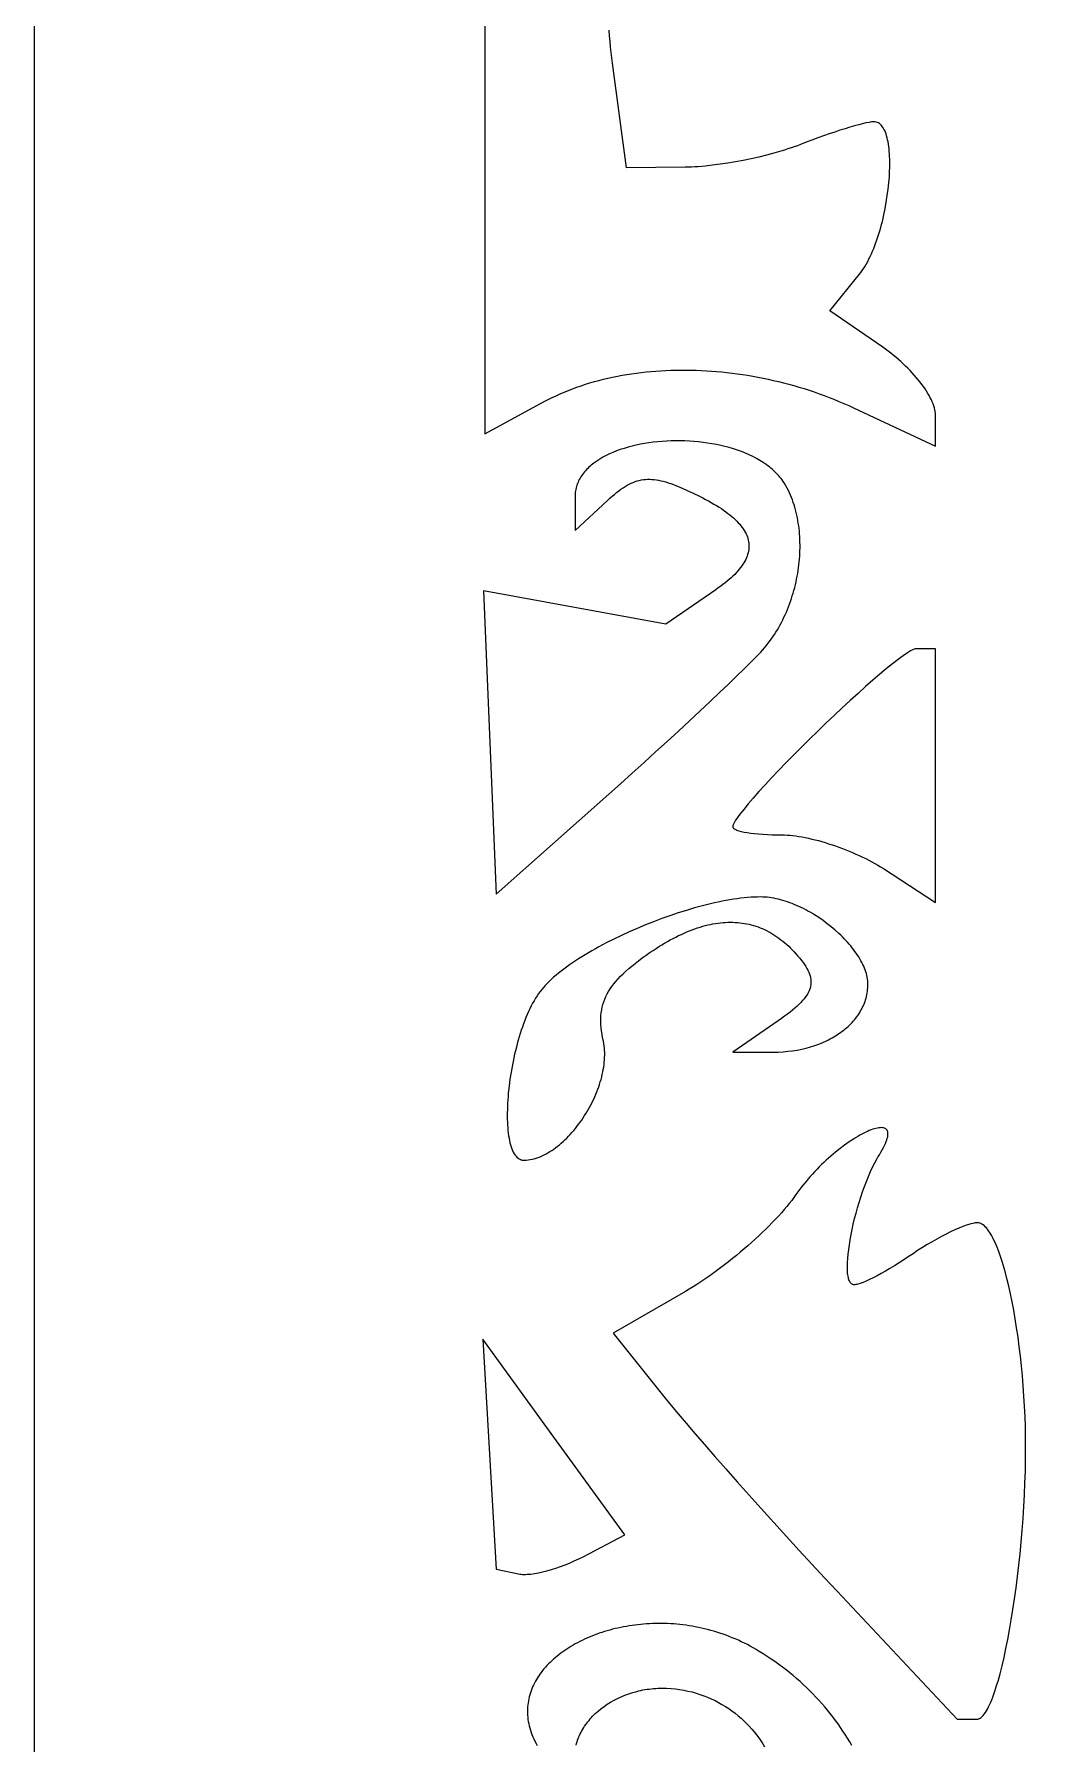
# Model space of a CAD drawing. Extents: x -500 to 500, y -999 to 1001.
# Drawn here: x -500.1 to -323.8, y -232.5 to 65.8 of the extents above; entities that cross this region are included whole.
import ezdxf

# ---------------------------------------------------------------- set-up
doc = ezdxf.new("R2010")
doc.units = 0
doc.layers.add('LAYER_1', color=18, linetype='CONTINUOUS')

msp = doc.modelspace()

# ---------------------------------------------------------------- linework, layer by layer
at = {"layer": 'LAYER_1'}
for points in [[(-0.07, -999.47), (499.93, -999.47), (497.95, 1000.53), (-500.07, 1000.53), (-500.07, -999.47)], [(-373.37, -41.99), (-373.05, -41.64), (-372.73, -41.27), (-372.42, -40.91), (-372.12, -40.53), (-371.83, -40.14), (-371.55, -39.75), (-371.27, -39.35), (-371, -38.95), (-370.74, -38.53), (-370.48, -38.12), (-370.23, -37.69), (-369.99, -37.26), (-369.76, -36.82), (-369.54, -36.38), (-369.32, -35.93), (-369.11, -35.48), (-368.91, -35.02), (-368.71, -34.56), (-368.53, -34.1), (-368.35, -33.63), (-368.18, -33.16), (-368.02, -32.68), (-367.87, -32.2), (-367.72, -31.72), (-367.58, -31.24), (-367.45, -30.75), (-367.33, -30.26), (-367.22, -29.77), (-367.12, -29.28), (-367.02, -28.78), (-366.93, -28.29), (-366.85, -27.79), (-366.78, -27.3), (-366.72, -26.8), (-366.66, -26.3), (-366.62, -25.81), (-366.58, -25.31), (-366.55, -24.82), (-366.53, -24.32), (-366.52, -23.83), (-366.52, -23.34), (-366.53, -22.85), (-366.54, -22.36), (-366.57, -21.88), (-366.6, -21.39), (-366.64, -20.91), (-366.69, -20.43), (-366.75, -19.96), (-366.82, -19.49), (-366.9, -19.02), (-366.99, -18.56), (-367.08, -18.1), (-367.19, -17.65), (-367.31, -17.2), (-367.43, -16.75), (-367.56, -16.31), (-367.71, -15.88), (-367.86, -15.45), (-368.02, -15.03), (-368.19, -14.61), (-368.37, -14.2), (-368.56, -13.8), (-368.76, -13.4), (-368.97, -13.02), (-369.13, -12.75), (-369.29, -12.48), (-369.46, -12.23), (-369.64, -11.97), (-369.83, -11.72), (-370.03, -11.48), (-370.23, -11.24), (-370.44, -11), (-370.66, -10.77), (-370.89, -10.55), (-371.13, -10.33), (-371.37, -10.11), (-371.62, -9.9), (-371.87, -9.7), (-372.13, -9.49), (-372.4, -9.3), (-372.95, -8.92), (-373.53, -8.56), (-374.13, -8.21), (-374.76, -7.89), (-375.4, -7.58), (-376.06, -7.3), (-376.74, -7.03), (-377.43, -6.78), (-378.14, -6.55), (-378.87, -6.33), (-379.61, -6.14), (-380.36, -5.96), (-381.11, -5.8), (-381.88, -5.66), (-382.66, -5.53), (-383.44, -5.42), (-384.23, -5.34), (-385.02, -5.26), (-385.81, -5.21), (-386.61, -5.17), (-387.4, -5.16), (-388.2, -5.15), (-388.99, -5.17), (-389.78, -5.2), (-390.56, -5.25), (-391.34, -5.32), (-392.11, -5.41), (-392.88, -5.51), (-393.63, -5.63), (-394.37, -5.76), (-395.1, -5.91), (-395.82, -6.08), (-396.52, -6.27), (-397.21, -6.47), (-397.88, -6.69), (-398.53, -6.92), (-399.16, -7.17), (-399.77, -7.44), (-400.35, -7.72), (-400.92, -8.02), (-401.46, -8.34), (-401.97, -8.67), (-402.46, -9.02), (-402.69, -9.2), (-402.92, -9.38), (-403.14, -9.57), (-403.35, -9.76), (-403.55, -9.96), (-403.75, -10.16), (-403.93, -10.36), (-404.11, -10.57), (-404.28, -10.78), (-404.45, -11), (-404.6, -11.22), (-404.75, -11.44), (-404.88, -11.67), (-405.01, -11.9), (-405.13, -12.13), (-405.23, -12.37), (-405.33, -12.61), (-405.42, -12.86), (-405.5, -13.11), (-405.57, -13.36), (-405.63, -13.62), (-405.68, -13.88), (-405.71, -14.15), (-405.74, -14.42), (-405.76, -14.69), (-405.76, -14.97), (-405.76, -20.8), (-400.1, -15.55), (-399.69, -15.17), (-399.29, -14.82), (-398.89, -14.49), (-398.51, -14.17), (-398.13, -13.88), (-397.76, -13.61), (-397.39, -13.36), (-397.03, -13.13), (-396.67, -12.91), (-396.31, -12.72), (-395.96, -12.55), (-395.61, -12.4), (-395.25, -12.26), (-394.9, -12.15), (-394.55, -12.05), (-394.19, -11.98), (-393.83, -11.92), (-393.47, -11.88), (-393.11, -11.86), (-392.74, -11.85), (-392.36, -11.87), (-391.98, -11.9), (-391.58, -11.95), (-391.18, -12.02), (-390.78, -12.11), (-390.36, -12.21), (-389.93, -12.33), (-389.49, -12.47), (-389.03, -12.62), (-388.57, -12.79), (-388.09, -12.98), (-387.59, -13.18), (-386.34, -13.73), (-385.15, -14.27), (-384.03, -14.81), (-383.5, -15.09), (-382.98, -15.36), (-382.48, -15.63), (-382, -15.9), (-381.53, -16.17), (-381.08, -16.44), (-380.65, -16.71), (-380.24, -16.98), (-379.84, -17.26), (-379.46, -17.53), (-379.1, -17.8), (-378.76, -18.07), (-378.43, -18.34), (-378.12, -18.61), (-377.82, -18.89), (-377.55, -19.16), (-377.29, -19.43), (-377.04, -19.71), (-376.82, -19.98), (-376.61, -20.25), (-376.42, -20.53), (-376.24, -20.8), (-376.08, -21.08), (-375.94, -21.35), (-375.82, -21.63), (-375.71, -21.9), (-375.62, -22.18), (-375.55, -22.46), (-375.49, -22.74), (-375.45, -23.01), (-375.43, -23.29), (-375.43, -23.57), (-375.44, -23.85), (-375.47, -24.13), (-375.51, -24.42), (-375.58, -24.7), (-375.66, -24.98), (-375.75, -25.26), (-375.86, -25.55), (-375.99, -25.83), (-376.14, -26.12), (-376.31, -26.41), (-376.49, -26.69), (-376.68, -26.98), (-376.9, -27.27), (-377.13, -27.56), (-377.38, -27.85), (-377.64, -28.15), (-377.92, -28.44), (-378.22, -28.73), (-378.54, -29.03), (-378.87, -29.32), (-379.22, -29.62), (-379.58, -29.92), (-379.96, -30.22), (-380.36, -30.52), (-380.78, -30.82), (-381.21, -31.12), (-389.95, -37.14), (-421.74, -31.3), (-419.52, -84.25), (-399.87, -66.78), (-397.83, -64.97), (-395.78, -63.13), (-393.73, -61.28), (-391.7, -59.43), (-389.69, -57.59), (-387.73, -55.78), (-385.82, -54.01), (-383.98, -52.3), (-382.22, -50.65), (-380.56, -49.07), (-379.01, -47.59), (-377.58, -46.21), (-376.29, -44.95), (-375.15, -43.82), (-374.17, -42.83)], [(-346.27, -41.42), (-346.35, -41.42), (-346.43, -41.44), (-346.64, -41.5), (-346.87, -41.6), (-347.15, -41.73), (-347.45, -41.91), (-347.79, -42.11), (-348.15, -42.36), (-348.55, -42.63), (-348.97, -42.93), (-349.42, -43.27), (-350.39, -44.03), (-351.45, -44.89), (-352.6, -45.85), (-353.81, -46.89), (-355.08, -48.01), (-356.41, -49.2), (-357.77, -50.45), (-359.17, -51.74), (-360.59, -53.07), (-362.02, -54.43), (-363.44, -55.81), (-364.86, -57.2), (-366.26, -58.59), (-367.64, -59.96), (-368.97, -61.32), (-370.25, -62.65), (-371.47, -63.94), (-372.63, -65.17), (-373.7, -66.35), (-374.69, -67.46), (-375.58, -68.5), (-376.35, -69.44), (-376.7, -69.88), (-377.01, -70.29), (-377.29, -70.67), (-377.54, -71.03), (-377.76, -71.35), (-377.93, -71.65), (-378.07, -71.91), (-378.18, -72.14), (-378.24, -72.34), (-378.25, -72.42), (-378.26, -72.5), (-378.25, -72.57), (-378.21, -72.64), (-378.16, -72.71), (-378.08, -72.78), (-377.99, -72.85), (-377.87, -72.91), (-377.74, -72.98), (-377.58, -73.04), (-377.22, -73.16), (-376.79, -73.28), (-376.29, -73.39), (-375.74, -73.49), (-375.13, -73.58), (-374.46, -73.66), (-373.76, -73.73), (-373.01, -73.79), (-372.22, -73.83), (-371.4, -73.87), (-370.55, -73.89), (-369.67, -73.9), (-369.22, -73.9), (-368.75, -73.93), (-368.26, -73.96), (-367.76, -74.02), (-367.24, -74.08), (-366.71, -74.16), (-366.17, -74.25), (-365.62, -74.36), (-365.06, -74.48), (-364.48, -74.61), (-363.91, -74.75), (-363.32, -74.9), (-362.73, -75.07), (-362.13, -75.24), (-361.53, -75.43), (-360.93, -75.62), (-360.33, -75.83), (-359.73, -76.04), (-359.13, -76.27), (-358.54, -76.5), (-357.94, -76.73), (-357.36, -76.98), (-356.77, -77.23), (-356.2, -77.5), (-355.63, -77.76), (-355.07, -78.04), (-354.53, -78.31), (-353.99, -78.6), (-353.47, -78.89), (-352.96, -79.18), (-352.47, -79.48), (-351.99, -79.78), (-342.9, -85.66), (-342.9, -41.42)], [(-400.82, -109.9), (-400.94, -109.28), (-401.05, -108.68), (-401.13, -108.1), (-401.2, -107.54), (-401.24, -106.99), (-401.26, -106.45), (-401.26, -105.92), (-401.23, -105.41), (-401.19, -104.91), (-401.11, -104.42), (-401.02, -103.94), (-400.9, -103.47), (-400.76, -103), (-400.59, -102.54), (-400.39, -102.09), (-400.17, -101.64), (-399.92, -101.2), (-399.65, -100.76), (-399.34, -100.32), (-399.01, -99.88), (-398.65, -99.44), (-398.26, -99), (-397.84, -98.56), (-397.39, -98.12), (-396.91, -97.67), (-396.4, -97.22), (-395.85, -96.77), (-395.28, -96.31), (-394.67, -95.84), (-394.03, -95.36), (-393.35, -94.88), (-392.64, -94.38), (-392.13, -94.04), (-391.63, -93.71), (-391.13, -93.39), (-390.63, -93.08), (-390.14, -92.78), (-389.64, -92.49), (-389.15, -92.22), (-388.67, -91.96), (-388.18, -91.71), (-387.7, -91.47), (-387.22, -91.24), (-386.75, -91.02), (-386.27, -90.82), (-385.8, -90.63), (-385.34, -90.45), (-384.87, -90.28), (-384.41, -90.12), (-383.95, -89.97), (-383.49, -89.84), (-383.04, -89.72), (-382.59, -89.61), (-382.14, -89.51), (-381.7, -89.42), (-381.26, -89.34), (-380.82, -89.28), (-380.39, -89.22), (-379.95, -89.18), (-379.53, -89.15), (-379.1, -89.13), (-378.68, -89.13), (-378.26, -89.13), (-377.84, -89.15), (-377.43, -89.18), (-377.02, -89.22), (-376.61, -89.27), (-376.21, -89.33), (-375.81, -89.41), (-375.41, -89.49), (-375.02, -89.59), (-374.63, -89.7), (-374.24, -89.82), (-373.85, -89.95), (-373.47, -90.1), (-373.1, -90.25), (-372.72, -90.42), (-372.35, -90.6), (-371.98, -90.79), (-371.62, -90.99), (-371.26, -91.21), (-370.9, -91.43), (-370.55, -91.67), (-370.2, -91.92), (-369.85, -92.18), (-369.51, -92.45), (-369.17, -92.73), (-368.83, -93.03), (-368.5, -93.33), (-368.17, -93.65), (-367.85, -93.98), (-367.52, -94.32), (-367.21, -94.68), (-366.89, -95.04), (-366.58, -95.42), (-366.27, -95.8), (-366, -96.16), (-365.76, -96.51), (-365.53, -96.85), (-365.33, -97.19), (-365.16, -97.52), (-365.01, -97.85), (-364.88, -98.17), (-364.78, -98.48), (-364.7, -98.79), (-364.65, -99.1), (-364.63, -99.41), (-364.63, -99.72), (-364.65, -100.02), (-364.7, -100.32), (-364.78, -100.63), (-364.88, -100.93), (-365.01, -101.23), (-365.17, -101.54), (-365.35, -101.85), (-365.56, -102.16), (-365.8, -102.47), (-366.07, -102.79), (-366.36, -103.11), (-366.69, -103.44), (-367.04, -103.77), (-367.42, -104.11), (-367.83, -104.46), (-368.26, -104.81), (-368.73, -105.17), (-369.23, -105.54), (-369.75, -105.92), (-370.31, -106.31), (-378.26, -111.78), (-371.19, -111.78), (-370.75, -111.78), (-370.32, -111.77), (-369.47, -111.73), (-368.63, -111.65), (-367.81, -111.55), (-367.01, -111.42), (-366.22, -111.26), (-365.44, -111.08), (-364.69, -110.87), (-363.96, -110.64), (-363.24, -110.38), (-362.55, -110.1), (-361.88, -109.8), (-361.56, -109.64), (-361.24, -109.47), (-360.93, -109.3), (-360.62, -109.12), (-360.32, -108.94), (-360.02, -108.75), (-359.73, -108.56), (-359.45, -108.37), (-359.18, -108.16), (-358.91, -107.96), (-358.65, -107.75), (-358.4, -107.53), (-358.15, -107.31), (-357.91, -107.08), (-357.68, -106.86), (-357.46, -106.62), (-357.24, -106.38), (-357.03, -106.14), (-356.83, -105.9), (-356.64, -105.65), (-356.46, -105.39), (-356.28, -105.14), (-356.11, -104.88), (-355.96, -104.61), (-355.81, -104.34), (-355.67, -104.07), (-355.53, -103.8), (-355.41, -103.52), (-355.3, -103.24), (-355.19, -102.95), (-355.1, -102.66), (-355.01, -102.37), (-354.94, -102.08), (-354.87, -101.78), (-354.81, -101.49), (-354.77, -101.18), (-354.73, -100.88), (-354.7, -100.57), (-354.69, -100.27), (-354.68, -99.95), (-354.69, -99.65), (-354.71, -99.35), (-354.75, -99.04), (-354.81, -98.73), (-354.87, -98.41), (-354.96, -98.09), (-355.05, -97.78), (-355.16, -97.46), (-355.29, -97.13), (-355.42, -96.81), (-355.57, -96.49), (-355.73, -96.16), (-355.91, -95.84), (-356.09, -95.51), (-356.29, -95.19), (-356.49, -94.87), (-356.71, -94.54), (-356.94, -94.22), (-357.18, -93.9), (-357.43, -93.58), (-357.69, -93.26), (-357.96, -92.94), (-358.23, -92.63), (-358.52, -92.31), (-358.81, -92), (-359.11, -91.7), (-359.42, -91.39), (-359.74, -91.09), (-360.39, -90.5), (-361.07, -89.93), (-361.77, -89.38), (-362.49, -88.84), (-363.24, -88.33), (-363.99, -87.85), (-364.37, -87.62), (-364.76, -87.39), (-365.15, -87.17), (-365.54, -86.96), (-365.93, -86.76), (-366.33, -86.56), (-366.72, -86.38), (-367.12, -86.2), (-367.52, -86.03), (-367.92, -85.87), (-368.32, -85.72), (-368.71, -85.58), (-369.11, -85.45), (-369.51, -85.32), (-369.9, -85.21), (-370.3, -85.11), (-370.69, -85.02), (-371.08, -84.94), (-371.47, -84.88), (-371.85, -84.82), (-372.24, -84.78), (-372.62, -84.75), (-372.99, -84.73), (-373.36, -84.72), (-373.92, -84.73), (-374.48, -84.75), (-375.06, -84.78), (-375.66, -84.83), (-376.26, -84.88), (-376.88, -84.95), (-377.5, -85.03), (-378.14, -85.13), (-378.78, -85.23), (-379.44, -85.35), (-380.1, -85.47), (-380.77, -85.61), (-381.45, -85.76), (-382.13, -85.92), (-382.82, -86.08), (-383.52, -86.26), (-384.22, -86.45), (-384.92, -86.64), (-386.34, -87.06), (-387.77, -87.51), (-389.2, -87.99), (-390.64, -88.5), (-392.07, -89.04), (-393.49, -89.61), (-394.9, -90.2), (-396.29, -90.81), (-397.66, -91.44), (-399, -92.08), (-400.31, -92.75), (-401.58, -93.42), (-402.2, -93.76), (-402.81, -94.11), (-403.41, -94.46), (-403.99, -94.81), (-404.57, -95.16), (-405.13, -95.51), (-405.68, -95.87), (-406.21, -96.22), (-406.73, -96.58), (-407.23, -96.94), (-407.71, -97.3), (-408.18, -97.65), (-408.64, -98.01), (-409.07, -98.37), (-409.49, -98.73), (-409.88, -99.08), (-410.26, -99.44), (-410.62, -99.79), (-410.95, -100.14), (-411.27, -100.5), (-411.56, -100.84), (-411.83, -101.19), (-412.11, -101.57), (-412.37, -101.97), (-412.64, -102.39), (-412.89, -102.82), (-413.15, -103.27), (-413.39, -103.74), (-413.63, -104.23), (-413.86, -104.73), (-414.09, -105.24), (-414.31, -105.76), (-414.52, -106.3), (-414.73, -106.85), (-414.93, -107.41), (-415.13, -107.98), (-415.31, -108.56), (-415.49, -109.14), (-415.67, -109.73), (-415.83, -110.33), (-415.99, -110.94), (-416.14, -111.55), (-416.29, -112.16), (-416.43, -112.78), (-416.56, -113.4), (-416.68, -114.02), (-416.9, -115.26), (-417.1, -116.49), (-417.26, -117.72), (-417.39, -118.93), (-417.44, -119.53), (-417.48, -120.12), (-417.52, -120.7), (-417.55, -121.27), (-417.56, -121.84), (-417.58, -122.39), (-417.58, -122.94), (-417.57, -123.47), (-417.56, -123.99), (-417.53, -124.5), (-417.5, -124.99), (-417.46, -125.47), (-417.4, -125.93), (-417.34, -126.38), (-417.27, -126.8), (-417.19, -127.21), (-417.11, -127.61), (-417.01, -127.98), (-416.9, -128.33), (-416.78, -128.66), (-416.66, -128.96), (-416.52, -129.25), (-416.38, -129.51), (-416.22, -129.75), (-416.05, -129.96), (-415.88, -130.14), (-415.69, -130.3), (-415.49, -130.42), (-415.39, -130.48), (-415.29, -130.52), (-415.18, -130.56), (-415.07, -130.6), (-414.96, -130.62), (-414.84, -130.64), (-414.72, -130.64), (-414.6, -130.64), (-414.26, -130.63), (-413.92, -130.59), (-413.58, -130.54), (-413.23, -130.47), (-412.89, -130.38), (-412.54, -130.28), (-412.2, -130.16), (-411.85, -130.03), (-411.51, -129.88), (-411.16, -129.72), (-410.82, -129.54), (-410.48, -129.35), (-410.14, -129.15), (-409.81, -128.93), (-409.47, -128.7), (-409.14, -128.46), (-408.81, -128.2), (-408.48, -127.94), (-408.15, -127.66), (-407.83, -127.38), (-407.52, -127.08), (-407.2, -126.77), (-406.89, -126.46), (-406.59, -126.13), (-406.29, -125.8), (-405.99, -125.46), (-405.7, -125.11), (-405.42, -124.75), (-405.14, -124.38), (-404.86, -124.01), (-404.6, -123.63), (-404.33, -123.24), (-404.08, -122.85), (-403.83, -122.46), (-403.59, -122.05), (-403.36, -121.65), (-403.13, -121.24), (-402.91, -120.82), (-402.7, -120.4), (-402.5, -119.98), (-402.31, -119.56), (-402.12, -119.13), (-401.95, -118.7), (-401.78, -118.27), (-401.63, -117.84), (-401.48, -117.41), (-401.35, -116.98), (-401.22, -116.54), (-401.11, -116.11), (-401, -115.68), (-400.91, -115.25), (-400.83, -114.82), (-400.76, -114.39), (-400.7, -113.96), (-400.65, -113.54), (-400.62, -113.12), (-400.6, -112.7), (-400.59, -112.29), (-400.59, -111.88), (-400.61, -111.47), (-400.64, -111.07), (-400.69, -110.67), (-400.75, -110.28)], [(-327.18, -180.78), (-327.19, -178.97), (-327.23, -177.16), (-327.29, -175.36), (-327.37, -173.56), (-327.47, -171.78), (-327.6, -170.01), (-327.75, -168.26), (-327.91, -166.53), (-328.09, -164.82), (-328.29, -163.15), (-328.51, -161.51), (-328.75, -159.9), (-329, -158.34), (-329.26, -156.83), (-329.54, -155.36), (-329.83, -153.94), (-330.13, -152.59), (-330.45, -151.29), (-330.77, -150.05), (-331.1, -148.89), (-331.27, -148.33), (-331.45, -147.79), (-331.62, -147.27), (-331.8, -146.77), (-331.98, -146.29), (-332.16, -145.83), (-332.34, -145.39), (-332.52, -144.98), (-332.71, -144.58), (-332.89, -144.2), (-333.08, -143.85), (-333.27, -143.52), (-333.46, -143.22), (-333.65, -142.94), (-333.84, -142.68), (-334.03, -142.45), (-334.22, -142.24), (-334.41, -142.06), (-334.6, -141.91), (-334.8, -141.78), (-334.99, -141.68), (-335.18, -141.61), (-335.38, -141.57), (-335.57, -141.55), (-335.76, -141.56), (-335.96, -141.58), (-336.18, -141.62), (-336.41, -141.67), (-336.67, -141.73), (-336.93, -141.8), (-337.51, -141.98), (-338.14, -142.21), (-338.81, -142.48), (-339.53, -142.79), (-340.28, -143.14), (-341.06, -143.53), (-341.86, -143.95), (-342.68, -144.39), (-343.51, -144.87), (-344.34, -145.36), (-345.18, -145.88), (-346.01, -146.42), (-346.82, -146.97), (-347.64, -147.52), (-348.45, -148.05), (-349.26, -148.57), (-350.06, -149.07), (-350.85, -149.54), (-351.62, -149.99), (-352.36, -150.41), (-353.08, -150.79), (-353.76, -151.14), (-354.39, -151.45), (-354.99, -151.72), (-355.53, -151.95), (-356.01, -152.14), (-356.44, -152.27), (-356.62, -152.32), (-356.79, -152.35), (-356.94, -152.37), (-357.08, -152.38), (-357.21, -152.37), (-357.34, -152.33), (-357.46, -152.28), (-357.57, -152.2), (-357.67, -152.1), (-357.76, -151.98), (-357.84, -151.85), (-357.92, -151.69), (-357.99, -151.51), (-358.05, -151.32), (-358.1, -151.11), (-358.15, -150.88), (-358.19, -150.63), (-358.22, -150.37), (-358.24, -150.09), (-358.25, -149.8), (-358.26, -149.18), (-358.25, -148.51), (-358.2, -147.78), (-358.13, -147.02), (-358.04, -146.21), (-357.92, -145.38), (-357.78, -144.51), (-357.62, -143.62), (-357.43, -142.71), (-357.23, -141.78), (-357, -140.84), (-356.76, -139.9), (-356.5, -138.95), (-356.22, -138), (-355.92, -137.07), (-355.61, -136.14), (-355.29, -135.23), (-354.95, -134.34), (-354.6, -133.47), (-354.24, -132.64), (-353.87, -131.84), (-353.48, -131.08), (-353.09, -130.36), (-352.89, -130.01), (-352.69, -129.68), (-352.42, -129.24), (-352.18, -128.83), (-351.97, -128.43), (-351.79, -128.06), (-351.63, -127.72), (-351.49, -127.39), (-351.39, -127.09), (-351.3, -126.8), (-351.24, -126.54), (-351.2, -126.3), (-351.19, -126.08), (-351.2, -125.89), (-351.23, -125.71), (-351.28, -125.55), (-351.35, -125.41), (-351.44, -125.29), (-351.55, -125.19), (-351.68, -125.11), (-351.82, -125.04), (-351.99, -125), (-352.17, -124.97), (-352.36, -124.96), (-352.57, -124.97), (-352.8, -124.99), (-353.04, -125.03), (-353.29, -125.09), (-353.56, -125.16), (-353.84, -125.25), (-354.13, -125.36), (-354.44, -125.48), (-354.75, -125.61), (-355.07, -125.76), (-355.41, -125.93), (-355.75, -126.11), (-356.1, -126.3), (-356.46, -126.51), (-356.83, -126.73), (-357.2, -126.96), (-357.96, -127.46), (-358.74, -128.01), (-359.54, -128.61), (-360.34, -129.26), (-361.15, -129.94), (-361.56, -130.3), (-361.96, -130.66), (-362.37, -131.04), (-362.77, -131.42), (-363.17, -131.82), (-363.56, -132.22), (-363.96, -132.63), (-364.35, -133.05), (-364.73, -133.48), (-365.11, -133.91), (-365.48, -134.35), (-365.85, -134.8), (-366.2, -135.25), (-366.56, -135.71), (-366.9, -136.17), (-367.23, -136.65), (-367.59, -137.15), (-367.98, -137.66), (-368.39, -138.18), (-368.83, -138.72), (-369.29, -139.26), (-369.77, -139.82), (-370.28, -140.38), (-370.81, -140.94), (-371.36, -141.51), (-371.92, -142.09), (-372.51, -142.67), (-373.11, -143.25), (-373.72, -143.83), (-374.34, -144.41), (-374.98, -144.98), (-375.63, -145.56), (-376.29, -146.13), (-376.96, -146.7), (-377.63, -147.26), (-378.31, -147.81), (-379, -148.36), (-379.69, -148.9), (-380.38, -149.42), (-381.07, -149.94), (-381.76, -150.44), (-382.45, -150.93), (-383.14, -151.41), (-383.82, -151.87), (-384.5, -152.31), (-385.17, -152.74), (-385.83, -153.14), (-386.48, -153.53), (-399.08, -160.83), (-390.03, -172.17), (-389, -173.44), (-387.78, -174.9), (-386.4, -176.54), (-384.86, -178.33), (-383.19, -180.26), (-381.39, -182.32), (-379.49, -184.48), (-377.49, -186.73), (-375.42, -189.05), (-373.28, -191.43), (-371.1, -193.84), (-368.89, -196.27), (-366.67, -198.7), (-364.45, -201.11), (-362.24, -203.5), (-360.06, -205.83), (-339.14, -228.16), (-335.68, -228.16), (-335.59, -228.15), (-335.5, -228.14), (-335.41, -228.12), (-335.32, -228.08), (-335.23, -228.04), (-335.14, -227.99), (-334.95, -227.86), (-334.77, -227.7), (-334.58, -227.5), (-334.39, -227.27), (-334.21, -227.01), (-334.02, -226.71), (-333.84, -226.38), (-333.65, -226.02), (-333.46, -225.63), (-333.28, -225.21), (-333.09, -224.77), (-332.91, -224.29), (-332.72, -223.79), (-332.54, -223.25), (-332.36, -222.7), (-332.18, -222.12), (-332, -221.51), (-331.82, -220.88), (-331.64, -220.22), (-331.29, -218.85), (-330.95, -217.39), (-330.62, -215.85), (-330.29, -214.23), (-329.98, -212.55), (-329.68, -210.8), (-329.39, -209), (-329.11, -207.14), (-328.85, -205.24), (-328.6, -203.29), (-328.37, -201.31), (-328.16, -199.31), (-327.96, -197.27), (-327.79, -195.22), (-327.63, -193.15), (-327.5, -191.08), (-327.38, -189), (-327.3, -186.93), (-327.23, -184.86), (-327.19, -182.81)], [(-409.45, -178.93), (-421.85, -161.85), (-419.52, -202.01), (-415.59, -202.82), (-415.38, -202.85), (-415.15, -202.88), (-414.91, -202.89), (-414.65, -202.9), (-414.38, -202.9), (-414.09, -202.88), (-413.79, -202.86), (-413.48, -202.83), (-412.83, -202.74), (-412.14, -202.61), (-411.42, -202.45), (-410.67, -202.26), (-409.89, -202.05), (-409.1, -201.8), (-408.3, -201.53), (-407.5, -201.23), (-406.7, -200.91), (-405.9, -200.56), (-405.12, -200.2), (-404.36, -199.81), (-397.05, -196.01)]]:
    msp.add_lwpolyline(points, close=True, dxfattribs=at)
for points in [[(-421.48, 152.73), (-421.48, -3.92), (-411.13, 1.69), (-410.45, 2.04), (-409.77, 2.39), (-409.07, 2.72), (-408.37, 3.04), (-407.65, 3.35), (-406.92, 3.65), (-406.19, 3.93), (-405.45, 4.2), (-404.69, 4.47), (-403.93, 4.71), (-403.16, 4.95), (-402.38, 5.18), (-401.6, 5.39), (-400.81, 5.59), (-400.01, 5.78), (-399.2, 5.96), (-398.38, 6.13), (-397.56, 6.28), (-396.74, 6.42), (-395.9, 6.55), (-395.06, 6.67), (-394.22, 6.78), (-393.37, 6.87), (-392.51, 6.95), (-391.66, 7.03), (-390.79, 7.08), (-389.92, 7.13), (-389.05, 7.17), (-388.18, 7.19), (-387.3, 7.2), (-386.41, 7.2), (-385.53, 7.19), (-384.64, 7.17), (-383.75, 7.13), (-382.86, 7.08), (-381.96, 7.03), (-381.07, 6.95), (-380.17, 6.87), (-379.27, 6.78), (-378.37, 6.67), (-377.47, 6.55), (-376.57, 6.42), (-375.67, 6.28), (-374.77, 6.13), (-373.87, 5.97), (-372.97, 5.79), (-372.07, 5.6), (-371.18, 5.4), (-370.28, 5.19), (-369.39, 4.97), (-368.49, 4.73), (-367.61, 4.48), (-366.72, 4.23), (-365.83, 3.96), (-364.95, 3.67), (-364.07, 3.38), (-363.2, 3.07), (-362.33, 2.76), (-361.46, 2.43), (-360.6, 2.09), (-359.74, 1.74), (-358.89, 1.37), (-358.04, 1), (-357.2, 0.61), (-342.9, -6.07), (-342.9, -0.62), (-342.91, -0.33), (-342.94, -0.03), (-343, 0.28), (-343.08, 0.61), (-343.19, 0.94), (-343.31, 1.28), (-343.46, 1.64), (-343.62, 2), (-343.81, 2.37), (-344.01, 2.74), (-344.23, 3.13), (-344.47, 3.51), (-344.73, 3.9), (-345.01, 4.3), (-345.3, 4.7), (-345.6, 5.1), (-345.92, 5.5), (-346.26, 5.9), (-346.6, 6.3), (-346.97, 6.7), (-347.34, 7.1), (-347.73, 7.5), (-348.12, 7.89), (-348.53, 8.29), (-348.95, 8.67), (-349.38, 9.05), (-349.81, 9.43), (-350.26, 9.79), (-350.71, 10.15), (-351.17, 10.5), (-351.63, 10.85), (-352.11, 11.18), (-361.32, 17.52), (-356.17, 23.91), (-355.92, 24.24), (-355.67, 24.59), (-355.42, 24.96), (-355.19, 25.34), (-354.95, 25.74), (-354.72, 26.15), (-354.5, 26.58), (-354.29, 27.03), (-354.08, 27.48), (-353.87, 27.95), (-353.67, 28.43), (-353.48, 28.92), (-353.3, 29.42), (-353.12, 29.93), (-352.94, 30.45), (-352.78, 30.98), (-352.62, 31.51), (-352.46, 32.05), (-352.31, 32.59), (-352.17, 33.14), (-351.91, 34.25), (-351.68, 35.37), (-351.48, 36.5), (-351.3, 37.62), (-351.15, 38.73), (-351.04, 39.83), (-350.95, 40.91), (-350.9, 41.96), (-350.88, 42.48), (-350.87, 42.98), (-350.87, 43.48), (-350.88, 43.96), (-350.9, 44.44), (-350.92, 44.9), (-350.96, 45.35), (-351, 45.78), (-351.05, 46.2), (-351.11, 46.61), (-351.17, 47), (-351.25, 47.38), (-351.33, 47.73), (-351.43, 48.07), (-351.53, 48.39), (-351.64, 48.69), (-351.76, 48.97), (-351.89, 49.23), (-352.03, 49.47), (-352.18, 49.68), (-352.33, 49.88), (-352.5, 50.04), (-352.68, 50.19), (-352.86, 50.3), (-353.06, 50.39), (-353.26, 50.46), (-353.48, 50.49), (-353.7, 50.5), (-353.86, 50.49), (-354.05, 50.47), (-354.49, 50.4), (-355.02, 50.3), (-355.62, 50.16), (-356.29, 49.99), (-357.03, 49.78), (-357.82, 49.55), (-358.67, 49.3), (-359.56, 49.02), (-360.48, 48.71), (-361.44, 48.39), (-362.42, 48.05), (-363.43, 47.69), (-364.44, 47.32), (-365.45, 46.93), (-366.47, 46.54), (-366.99, 46.34), (-367.52, 46.14), (-368.08, 45.95), (-368.65, 45.76), (-369.24, 45.57), (-369.85, 45.39), (-371.09, 45.03), (-372.38, 44.69), (-373.71, 44.36), (-375.06, 44.06), (-376.42, 43.78), (-377.78, 43.52), (-379.14, 43.29), (-380.47, 43.09), (-381.78, 42.92), (-383.06, 42.78), (-383.67, 42.72), (-384.28, 42.67), (-384.87, 42.63), (-385.44, 42.6), (-386, 42.58), (-386.54, 42.57), (-396.78, 42.48), (-399.24, 60.76), (-399.36, 61.66), (-399.46, 62.58), (-399.56, 63.53), (-399.64, 64.5), (-399.72, 65.49), (-399.78, 66.5)], [(-357.49, -232.77), (-357.86, -232.13), (-358.25, -231.49), (-358.64, -230.85), (-359.05, -230.22), (-359.47, -229.6), (-359.9, -228.98), (-360.34, -228.37), (-360.79, -227.77), (-361.26, -227.17), (-361.73, -226.58), (-362.22, -226), (-362.72, -225.43), (-363.23, -224.86), (-363.75, -224.29), (-364.28, -223.74), (-364.82, -223.19), (-365.38, -222.65), (-365.95, -222.12), (-366.52, -221.59), (-367.11, -221.07), (-367.72, -220.56), (-368.33, -220.06), (-368.95, -219.56), (-369.59, -219.08), (-370.24, -218.6), (-370.89, -218.12), (-371.56, -217.66), (-372.25, -217.2), (-372.94, -216.76), (-373.64, -216.32), (-374.16, -216.01), (-374.67, -215.71), (-375.19, -215.43), (-375.71, -215.15), (-376.23, -214.89), (-376.76, -214.64), (-377.28, -214.39), (-377.81, -214.16), (-378.34, -213.94), (-378.87, -213.72), (-379.41, -213.52), (-379.94, -213.33), (-380.48, -213.15), (-381.01, -212.98), (-381.55, -212.81), (-382.09, -212.66), (-382.63, -212.52), (-383.17, -212.38), (-383.71, -212.26), (-384.25, -212.14), (-384.79, -212.04), (-385.32, -211.94), (-385.86, -211.85), (-386.4, -211.77), (-386.94, -211.7), (-387.48, -211.64), (-388.01, -211.59), (-388.55, -211.55), (-389.08, -211.51), (-389.61, -211.49), (-390.14, -211.47), (-390.67, -211.46), (-391.2, -211.46), (-391.72, -211.46), (-392.24, -211.48), (-392.76, -211.5), (-393.28, -211.53), (-393.79, -211.57), (-394.31, -211.62), (-394.81, -211.67), (-395.32, -211.73), (-395.82, -211.8), (-396.32, -211.88), (-396.81, -211.96), (-397.31, -212.05), (-397.79, -212.15), (-398.28, -212.25), (-398.76, -212.36), (-399.23, -212.48), (-399.7, -212.61), (-400.17, -212.74), (-400.63, -212.88), (-401.08, -213.02), (-401.53, -213.17), (-401.98, -213.33), (-402.42, -213.5), (-402.85, -213.67), (-403.28, -213.84), (-403.7, -214.03), (-404.12, -214.22), (-404.53, -214.41), (-404.93, -214.61), (-405.33, -214.82), (-405.72, -215.03), (-406.1, -215.24), (-406.48, -215.47), (-406.84, -215.69), (-407.21, -215.93), (-407.56, -216.16), (-407.91, -216.41), (-408.25, -216.66), (-408.58, -216.91), (-408.9, -217.17), (-409.21, -217.43), (-409.52, -217.7), (-409.82, -217.97), (-410.11, -218.24), (-410.39, -218.52), (-410.66, -218.81), (-410.92, -219.1), (-411.17, -219.39), (-411.42, -219.69), (-411.65, -219.99), (-411.87, -220.3), (-412.09, -220.61), (-412.29, -220.92), (-412.48, -221.23), (-412.67, -221.55), (-412.84, -221.88), (-413, -222.2), (-413.15, -222.53), (-413.29, -222.87), (-413.42, -223.2), (-413.54, -223.54), (-413.64, -223.89), (-413.74, -224.23), (-413.82, -224.58), (-413.89, -224.93), (-413.95, -225.28), (-414, -225.64), (-414.03, -226), (-414.05, -226.36), (-414.06, -226.72), (-414.06, -227.09), (-414.04, -227.45), (-414.01, -227.82), (-413.96, -228.19), (-413.91, -228.57), (-413.84, -228.94), (-413.75, -229.32), (-413.65, -229.69), (-413.54, -230.07), (-413.41, -230.45), (-413.27, -230.84), (-413.12, -231.22), (-412.94, -231.6), (-412.76, -231.99), (-412.56, -232.38), (-412.34, -232.76)], [(-405.56, -232.69), (-405.48, -232.4), (-405.4, -232.11), (-405.3, -231.83), (-405.2, -231.54), (-405.09, -231.26), (-404.97, -230.98), (-404.84, -230.71), (-404.7, -230.43), (-404.56, -230.16), (-404.41, -229.89), (-404.24, -229.63), (-404.08, -229.37), (-403.9, -229.11), (-403.71, -228.86), (-403.52, -228.61), (-403.32, -228.36), (-403.12, -228.12), (-402.91, -227.88), (-402.69, -227.64), (-402.46, -227.41), (-402.23, -227.19), (-401.99, -226.97), (-401.74, -226.75), (-401.23, -226.33), (-400.7, -225.92), (-400.14, -225.54), (-399.56, -225.18), (-398.96, -224.84), (-398.34, -224.52), (-397.71, -224.23), (-397.05, -223.96), (-396.38, -223.71), (-395.69, -223.49), (-394.99, -223.3), (-394.64, -223.21), (-394.28, -223.13), (-393.92, -223.06), (-393.56, -223), (-393.19, -222.94), (-392.82, -222.89), (-392.45, -222.84), (-392.07, -222.81), (-391.69, -222.78), (-391.32, -222.76), (-390.94, -222.75), (-390.55, -222.75), (-389.78, -222.76), (-389.02, -222.8), (-388.26, -222.87), (-387.52, -222.97), (-386.79, -223.09), (-386.07, -223.24), (-385.36, -223.41), (-384.66, -223.61), (-383.97, -223.83), (-383.3, -224.07), (-382.64, -224.33), (-381.99, -224.62), (-381.35, -224.92), (-380.73, -225.24), (-380.13, -225.59), (-379.53, -225.95), (-378.96, -226.32), (-378.4, -226.72), (-377.85, -227.12), (-377.32, -227.55), (-376.81, -227.99), (-376.32, -228.44), (-375.84, -228.9), (-375.38, -229.38), (-374.94, -229.87), (-374.52, -230.36), (-374.12, -230.87), (-373.73, -231.39), (-373.37, -231.91), (-373.03, -232.44), (-372.7, -232.98)]]:
    msp.add_lwpolyline(points, dxfattribs=at)

doc.saveas('drawing.dxf')
